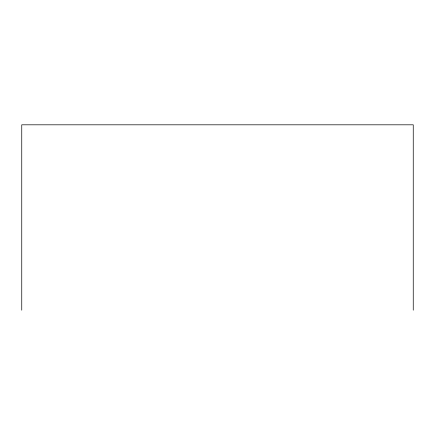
<?xml version="1.0" encoding="UTF-8"?>
<svg xmlns="http://www.w3.org/2000/svg" width="435" height="435" viewBox="0 0 435 435"><rect width="100%" height="100%" fill="white"/><g stroke="black" fill="none" stroke-linecap="round" stroke-linejoin="round"><path stroke-width="0.65" d="M413.25 310.188L413.25 124.812L21.75 124.812L21.75 310.188"/></g></svg>
